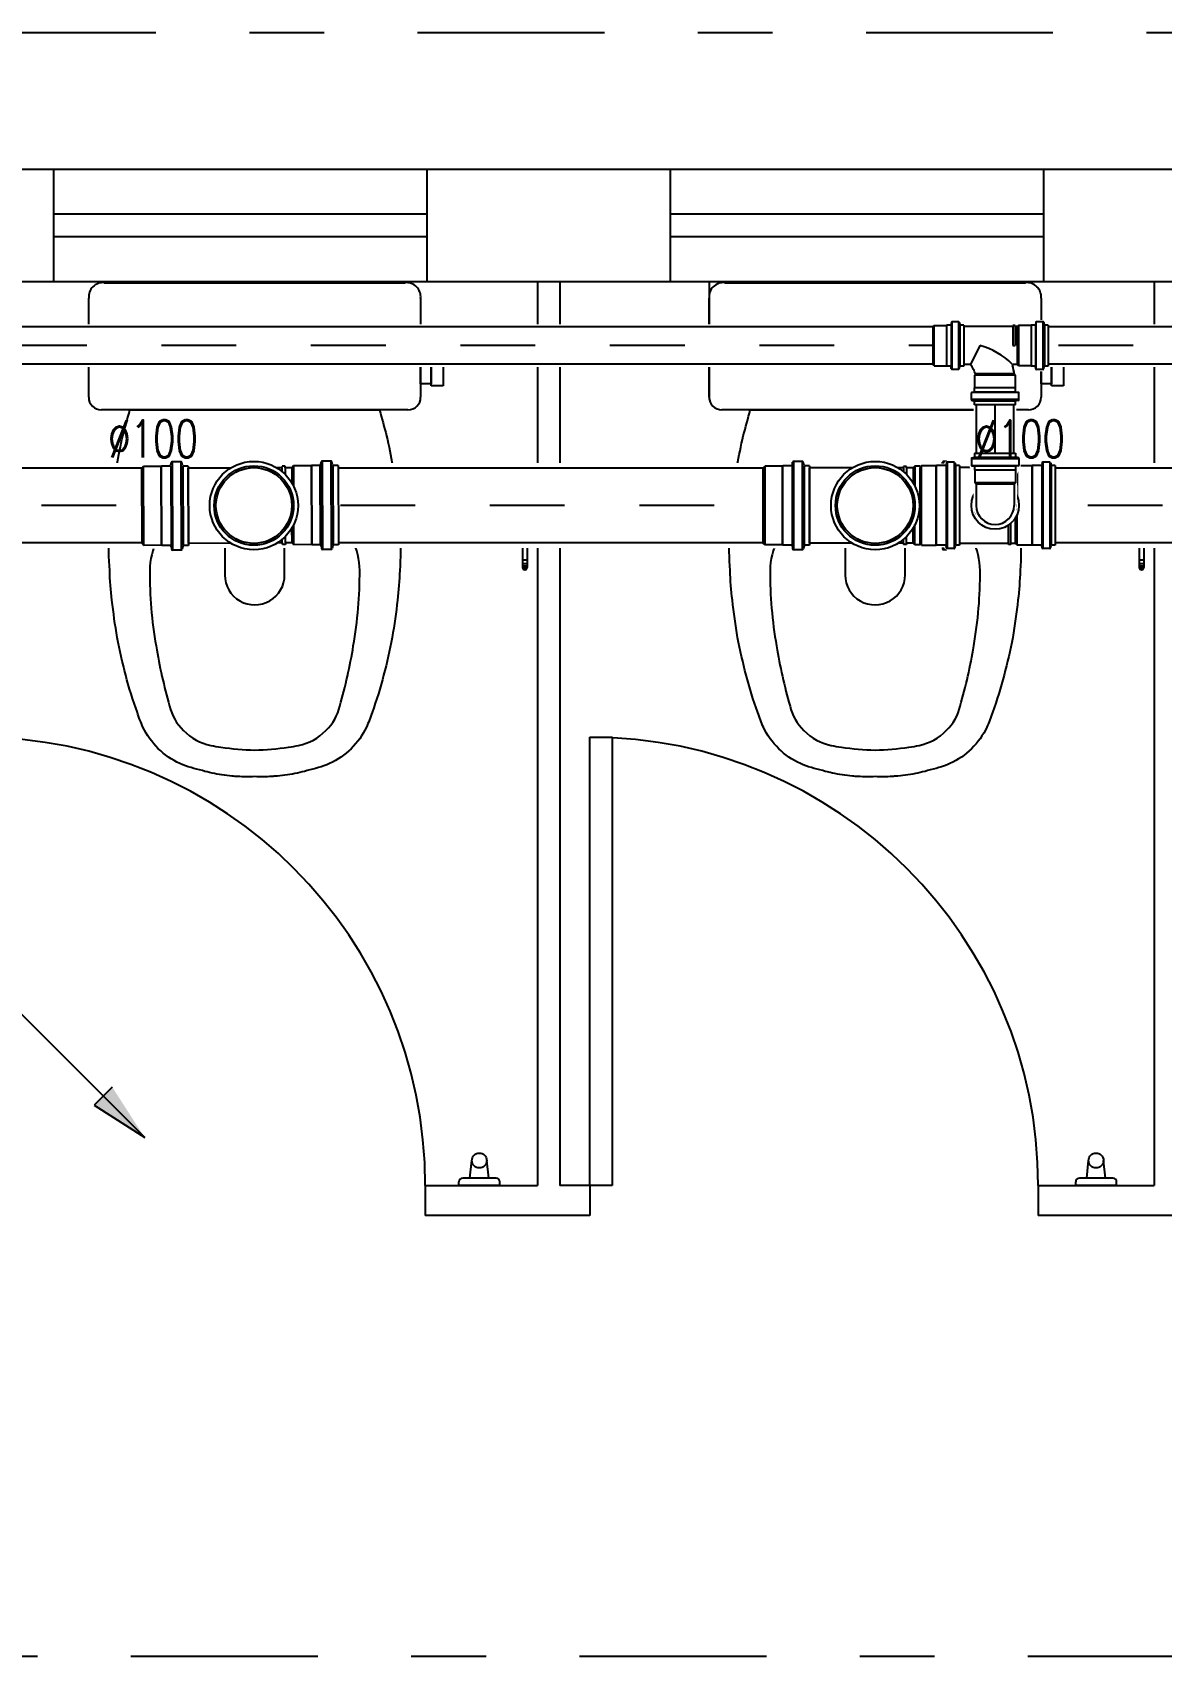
# Model space of a CAD drawing. Header units: inches. Extents: x 542787 to 543192, y 9574025 to 9574373.
# Drawn here: x 542829.076 to 542830.586, y 9574197.308 to 9574199.482 of the extents above; entities that cross this region are included whole.
import ezdxf
from ezdxf.enums import TextEntityAlignment as Align

# ---------------------------------------------------------------- set-up
doc = ezdxf.new("R2010")
doc.units = ezdxf.units.IN
doc.header["$MEASUREMENT"] = 0
for name, pattern in [('DASHDOT', [1, 0.5, -0.25, 0, -0.25]), ('DASHDOT2', [0.5, 0.25, -0.125, 0, -0.125]), ('HIDDEN2', [4.7625, 3.175, -1.5875])]:
    doc.linetypes.add(name, pattern=pattern)
for name, color, linetype in [('CERCADURA', 7, 'Continuous'), ('EIXO', 8, 'Continuous'), ('I-ARQ', 8, 'Continuous'), ('I-ESGOTO', 6, 'Continuous'), ('I-NORMO_INST', 4, 'Continuous')]:
    doc.layers.add(name, color=color, linetype=linetype)
doc.styles.add('125', font='ROMANS.SHX', dxfattribs={"width": 0.7, "height": 0.25})
doc.styles.add('25', font='ROMANS.SHX', dxfattribs={"width": 0.7, "height": 0.05})

# ---------------------------------------------------------------- blocks, each defined once
blk = doc.blocks.new('*U292')
at = {"color": 2}
blk.add_wipeout([(0, 0.0569), (4.7969, 0.0569), (4.7969, -0.0569), (0, -0.0569)], dxfattribs=at)
for p, q in [((0, 0.05), (4.7969, 0.05)), ((0, -0.05), (4.7969, -0.05))]:
    blk.add_line(p, q)
at = {"layer": 'EIXO', "linetype": 'DASHDOT', "ltscale": 0.01}
blk.add_line((0, 0), (4.7969, 0), dxfattribs=at)
blk = doc.blocks.new('*U165')
at = {"color": 2}
blk.add_wipeout([(0, 0.0285), (4.1149, 0.0285), (4.1149, -0.0285), (0, -0.0285)], dxfattribs=at)
for p, q in [((0, 0.025), (4.1149, 0.025)), ((0, -0.025), (4.1149, -0.025))]:
    blk.add_line(p, q)
at = {"layer": 'EIXO', "linetype": 'DASHDOT', "ltscale": 0.01}
blk.add_line((0, 0), (4.1149, 0), dxfattribs=at)
blk = doc.blocks.new('*U166')
at = {"color": 2}
blk.add_wipeout([(0.0285, 0), (0.0285, -0.0837), (-0.0285, -0.0837), (-0.0285, 0)], dxfattribs=at)
for p, q in [((-0.025, 0), (-0.025, -0.0837)), ((0.025, 0), (0.025, -0.0837))]:
    blk.add_line(p, q)
at = {"layer": 'EIXO', "linetype": 'DASHDOT', "ltscale": 0.01}
blk.add_line((0, 0), (0, -0.0837), dxfattribs=at)
blk = doc.blocks.new('A$C125A11A8')
for p, q in [((0, -0.0531), (0, 0.0531)), ((0, 0.0531), (0.0061, 0.0531)), ((0.0074, 0.0541), (0.0084, 0.0581)), ((0.0097, 0.0591), (0.0214, 0.0591)), ((0.0097, -0.0577), (0.0097, 0.0577)), ((0.0214, -0.0577), (0.0214, 0.0577)), ((0.023, 0.0543), (0.0227, 0.0578)), ((0.0244, 0.0531), (0.0357, 0.0531)), ((0.0244, -0.0531), (0.0244, 0.0531)), ((0.0357, -0.0531), (0.0357, 0.0531)), ((0.0357, 0.0531), (0.036, 0.0527)), ((0.036, 0.0527), (0.0597, 0.0527)), ((0.0597, 0.0527), (0.0597, 0.0255)), ((0.0597, 0.0527), (0.0621, 0.0503)), ((0.0621, 0.0503), (0.0709, 0.0503)), ((0.0709, 0.0503), (0.071, 0.0523)), ((0.0709, 0.0503), (0.0709, 0.0415)), ((0.071, 0.0523), (0.075, 0.0523)), ((0.0751, 0.0503), (0.075, 0.0523)), ((0.0751, 0.0503), (0.082, 0.0503)), ((0.0751, 0.0503), (0.0751, 0.0454)), ((0.1438, 0.0503), (0.2007, 0.0503)), ((0.2007, -0.0531), (0.2007, 0.0531)), ((0.2007, 0.0531), (0.2067, 0.0531)), ((0.208, 0.0541), (0.2091, 0.0581)), ((0.2104, 0.0591), (0.2221, 0.0591)), ((0.2104, -0.0577), (0.2104, 0.0577)), ((0.2221, -0.0577), (0.2221, 0.0577)), ((0.2237, 0.0543), (0.2234, 0.0578)), ((0.225, 0.0531), (0.2363, 0.0531)), ((0.2363, 0.0531), (0.2367, 0.0527)), ((0.2367, 0.0527), (0.2603, 0.0527)), ((0.2603, 0.0527), (0.2627, 0.0503)), ((0.2627, 0.0503), (0.2627, -0.0503)), ((0.0597, -0.0527), (0.0597, -0.0255)), ((0.0709, -0.0503), (0.0709, -0.0415)), ((0, -0.0531), (0.0061, -0.0531)), ((0.0074, -0.0541), (0.0084, -0.0581)), ((0.0097, -0.0591), (0.0214, -0.0591)), ((0.023, -0.0543), (0.0227, -0.0578)), ((0.0244, -0.0531), (0.0357, -0.0531)), ((0.0357, -0.0531), (0.036, -0.0527)), ((0.036, -0.0527), (0.0597, -0.0527)), ((0.0597, -0.0527), (0.0621, -0.0503)), ((0.0621, -0.0503), (0.0709, -0.0503)), ((0.0709, -0.0503), (0.071, -0.0523)), ((0.071, -0.0523), (0.075, -0.0523)), ((0.0751, -0.0503), (0.075, -0.0523)), ((0.0751, -0.0503), (0.0751, -0.0454)), ((0.0751, -0.0503), (0.082, -0.0503)), ((0.1438, -0.0503), (0.2007, -0.0503)), ((0.2007, -0.0531), (0.2067, -0.0531)), ((0.208, -0.0541), (0.2091, -0.0581)), ((0.2104, -0.0591), (0.2221, -0.0591)), ((0.2237, -0.0543), (0.2234, -0.0578)), ((0.225, -0.0531), (0.2363, -0.0531)), ((0.2363, -0.0531), (0.2367, -0.0527)), ((0.2367, -0.0527), (0.2603, -0.0527)), ((0.2603, -0.0527), (0.2627, -0.0503))]:
    blk.add_line(p, q)
at = {"color": 8}
for p, q in [((0.0071, -0.0531), (0.0071, 0.0531)), ((0.0231, -0.0531), (0.0231, 0.0531)), ((0.036, -0.0527), (0.036, 0.0527)), ((0.0621, 0.0503), (0.0621, 0.03)), ((0.2007, 0.0503), (0.2007, -0.0503)), ((0.2007, 0.0503), (0.2007, -0.0503)), ((0.2078, -0.0531), (0.2078, 0.0531)), ((0.2238, -0.0531), (0.2238, 0.0531)), ((0.2363, 0.0531), (0.2363, -0.0531)), ((0.2367, 0.0527), (0.2367, -0.0527)), ((0.2603, 0.0527), (0.2603, -0.0527)), ((0.0621, -0.0503), (0.0621, -0.03))]:
    blk.add_line(p, q, dxfattribs=at)
for radius in [0.0591, 0.0507]:
    blk.add_circle((0.1129, 0), radius)
blk.add_circle((0.1129, 0), 0.0531, dxfattribs=at)
for centre, start, end in [((0.0061, 0.0544), 270, 345), ((0.0097, 0.0577), 90, 165), ((0.0214, 0.0577), 5, 90), ((0.0244, 0.0544), 185, 270), ((0.2067, 0.0544), 270, 345), ((0.2104, 0.0577), 90, 165), ((0.2221, 0.0577), 5, 90), ((0.225, 0.0544), 185, 270), ((0.0061, -0.0544), 15, 90), ((0.0097, -0.0577), 195, 270), ((0.0214, -0.0577), 270, 355), ((0.0244, -0.0544), 90, 175), ((0.2067, -0.0544), 15, 90), ((0.2104, -0.0577), 195, 270), ((0.2221, -0.0577), 270, 355), ((0.225, -0.0544), 90, 175)]:
    blk.add_arc(centre, 0.00133, start, end)
blk = doc.blocks.new('te100100')
at = {"color": 2}
blk.add_wipeout([(0.1503, -0.0577), (0.1267, -0.0577), (0.1263, -0.058), (0.116, -0.058), (0.1159, -0.0588), (0.1103, -0.064), (0.0986, -0.064), (0.0931, -0.0598), (0.0926, -0.058), (0.0845, -0.058), (0.0845, -0.0553), (0.0333, -0.0553), (0.0015, -0.0653), (-0.0327, -0.0553), (-0.0329, -0.0573), (-0.0447, -0.0573), (-0.0449, -0.0553), (-0.0479, -0.0553), (-0.0503, -0.0577), (-0.074, -0.0577), (-0.0743, -0.058), (-0.0847, -0.058), (-0.0848, -0.0588), (-0.0904, -0.064), (-0.1021, -0.064), (-0.1075, -0.0598), (-0.108, -0.058), (-0.1118, -0.058), (-0.1118, 0.0568), (-0.108, 0.0568), (-0.1075, 0.0586), (-0.1021, 0.0628), (-0.0904, 0.0628), (-0.0848, 0.0576), (-0.0847, 0.0568), (-0.0743, 0.0568), (-0.074, 0.0565), (-0.0503, 0.0565), (-0.0479, 0.0541), (-0.0449, 0.0541), (-0.0447, 0.0561), (-0.0329, 0.0561), (-0.0327, 0.0541), (0.0001, 0.0633), (0.0333, 0.0541), (0.0845, 0.0541), (0.0845, 0.0568), (0.0926, 0.0568), (0.0931, 0.0586), (0.0986, 0.0628), (0.1103, 0.0628), (0.1159, 0.0576), (0.116, 0.0568), (0.1263, 0.0568), (0.1267, 0.0565), (0.1503, 0.0565), (0.1509, 0.0515), (0.1509, -0.0527)], dxfattribs=at)
blk.add_blockref('A$C125A11A8', (-0.1118, -0.0006), dxfattribs=at)
blk = doc.blocks.new('*U236')
at = {"color": 2}
blk.add_wipeout([(0.1505, -0.057), (0.1269, -0.0571), (0.1266, -0.0575), (0.1162, -0.0575), (0.1162, -0.0583), (0.1105, -0.0635), (0.0989, -0.0636), (0.0934, -0.0594), (0.0929, -0.0576), (0.0848, -0.0576), (0.0848, -0.0549), (0.0335, -0.0551), (0.0018, -0.0653), (-0.0324, -0.0554), (-0.0326, -0.0574), (-0.0445, -0.0575), (-0.0447, -0.0555), (-0.0477, -0.0555), (-0.0501, -0.0579), (-0.0737, -0.058), (-0.0741, -0.0584), (-0.0844, -0.0584), (-0.0845, -0.0592), (-0.0901, -0.0644), (-0.1018, -0.0645), (-0.1073, -0.0603), (-0.1078, -0.0585), (-0.1115, -0.0585), (-0.1121, 0.0563), (-0.1083, 0.0563), (-0.1078, 0.0581), (-0.1024, 0.0623), (-0.0907, 0.0624), (-0.085, 0.0572), (-0.0849, 0.0564), (-0.0746, 0.0564), (-0.0743, 0.0561), (-0.0506, 0.0562), (-0.0482, 0.0538), (-0.0452, 0.0538), (-0.045, 0.0559), (-0.0331, 0.0559), (-0.0329, 0.0539), (-0.0002, 0.0633), (0.033, 0.0542), (0.0843, 0.0544), (0.0843, 0.0572), (0.0924, 0.0572), (0.0928, 0.059), (0.0983, 0.0632), (0.11, 0.0633), (0.1156, 0.0581), (0.1157, 0.0573), (0.1261, 0.0574), (0.1264, 0.057), (0.15, 0.0571), (0.1506, 0.0522), (0.1511, -0.0521)], dxfattribs=at)
at = {"color": 2, "rotation": 0.2591085782658906}
blk.add_blockref('A$C125A11A8', (-0.1118, -0.0011), dxfattribs=at)
blk = doc.blocks.new('A$C01993D97')
for p, q in [((0, -0.0533), (0, 0.0532)), ((0, 0.0532), (0.0044, 0.0532)), ((0.0062, 0.0569), (0.0054, 0.054)), ((0.0072, 0.0576), (0.0166, 0.0576)), ((0.0072, -0.0567), (0.0072, 0.0566)), ((0.0166, -0.0567), (0.0166, 0.0566)), ((0.0176, 0.0567), (0.0178, 0.0542)), ((0.0188, 0.0532), (0.0309, 0.0532)), ((0.0309, -0.0533), (0.0309, 0.0532)), ((0.0309, 0.0532), (0.0312, 0.053)), ((0.0312, 0.053), (0.0509, 0.053)), ((0.0509, 0.053), (0.0509, 0.0119)), ((0.0509, 0.053), (0.0531, 0.0508)), ((0.0531, 0.0508), (0.0593, 0.0508)), ((0.0593, 0.0508), (0.0594, 0.0523)), ((0.0594, 0.0523), (0.0594, 0.0239)), ((0.0594, 0.0523), (0.0624, 0.0523)), ((0.0624, 0.0523), (0.0624, 0.0262)), ((0.0625, 0.0508), (0.0624, 0.0523)), ((0.0625, 0.0508), (0.128, 0.0508)), ((0.128, -0.0533), (0.128, 0.0532)), ((0.128, 0.0532), (0.1324, 0.0532)), ((0.1342, 0.0569), (0.1334, 0.054)), ((0.1352, 0.0576), (0.1446, 0.0576)), ((0.1352, -0.0567), (0.1352, 0.0566)), ((0.1446, -0.0567), (0.1446, 0.0566)), ((0.1456, 0.0567), (0.1458, 0.0542)), ((0.1468, 0.0532), (0.1589, 0.0532)), ((0.1589, 0.0532), (0.1592, 0.053)), ((0.1789, 0.053), (0.1592, 0.053)), ((0.1789, 0.053), (0.1811, 0.0508)), ((0.1811, -0.0508), (0.1811, 0.0508)), ((0.0509, -0.053), (0.0509, -0.0119)), ((0.0594, -0.0523), (0.0594, -0.0239)), ((0.0624, -0.0523), (0.0624, -0.0262)), ((0, -0.0533), (0.0044, -0.0533)), ((0.0062, -0.0569), (0.0054, -0.054)), ((0.0072, -0.0577), (0.0166, -0.0577)), ((0.0176, -0.0567), (0.0178, -0.0542)), ((0.0188, -0.0533), (0.0309, -0.0533)), ((0.0309, -0.0533), (0.0312, -0.053)), ((0.0312, -0.053), (0.0509, -0.053)), ((0.0509, -0.053), (0.0531, -0.0508)), ((0.0531, -0.0508), (0.0593, -0.0508)), ((0.0593, -0.0508), (0.0594, -0.0523)), ((0.0594, -0.0523), (0.0624, -0.0523)), ((0.0625, -0.0508), (0.0624, -0.0523)), ((0.0625, -0.0508), (0.128, -0.0508)), ((0.128, -0.0533), (0.1324, -0.0533)), ((0.1342, -0.0569), (0.1334, -0.054)), ((0.1352, -0.0577), (0.1446, -0.0577)), ((0.1456, -0.0567), (0.1458, -0.0542)), ((0.1468, -0.0533), (0.1589, -0.0533)), ((0.1589, -0.0533), (0.1592, -0.053)), ((0.1592, -0.053), (0.1789, -0.053)), ((0.1789, -0.053), (0.1811, -0.0508))]:
    blk.add_line(p, q)
at = {"color": 8}
for p, q in [((0.0052, -0.0533), (0.0052, 0.0532)), ((0.0179, -0.0533), (0.0179, 0.0532)), ((0.0312, -0.053), (0.0312, 0.053)), ((0.0531, 0.0508), (0.0531, 0.0163)), ((0.0593, 0.0508), (0.0593, 0.0238)), ((0.0625, 0.0508), (0.0625, 0.0263)), ((0.128, -0.0508), (0.128, 0.0508)), ((0.128, -0.0508), (0.128, 0.0508)), ((0.1332, -0.0533), (0.1332, 0.0532)), ((0.1459, -0.0533), (0.1459, 0.0532)), ((0.1589, 0.0532), (0.1589, -0.0533)), ((0.1592, 0.053), (0.1592, -0.053)), ((0.1789, 0.053), (0.1789, -0.053)), ((0.0531, -0.0508), (0.0531, -0.0163)), ((0.0593, -0.0508), (0.0593, -0.0238)), ((0.0625, -0.0508), (0.0625, -0.0263))]:
    blk.add_line(p, q, dxfattribs=at)
for radius in [0.0318, 0.0256]:
    blk.add_circle((0.0804, 0), radius)
blk.add_circle((0.0804, 0), 0.0273, dxfattribs=at)
for centre, start, end in [((0.0044, 0.0542), 270, 345), ((0.0072, 0.0566), 90, 165), ((0.0166, 0.0566), 5, 90), ((0.0188, 0.0542), 185, 270), ((0.1324, 0.0542), 270, 345), ((0.1352, 0.0566), 90, 165), ((0.1446, 0.0566), 5, 90), ((0.1468, 0.0542), 185, 270), ((0.0044, -0.0543), 15, 90), ((0.0072, -0.0567), 195, 270), ((0.0166, -0.0567), 270, 355), ((0.0188, -0.0543), 90, 175), ((0.1324, -0.0543), 15, 90), ((0.1352, -0.0567), 195, 270), ((0.1446, -0.0567), 270, 355), ((0.1468, -0.0543), 90, 175)]:
    blk.add_arc(centre, 0.001, start, end)
blk = doc.blocks.new('te10050')
at = {"color": 2}
blk.add_wipeout([(0.1019, -0.0526), (0.1008, -0.0564), (0.0811, -0.0564), (0.0808, -0.0567), (0.0692, -0.0567), (0.0691, -0.0577), (0.0654, -0.0611), (0.0559, -0.0611), (0.0523, -0.0583), (0.0519, -0.0567), (0.0461, -0.0567), (0.0461, -0.0542), (-0.0142, -0.0542), (-0.0143, -0.0557), (-0.0223, -0.0557), (-0.0224, -0.0542), (-0.025, -0.0542), (-0.0272, -0.0564), (-0.0469, -0.0564), (-0.0472, -0.0567), (-0.0588, -0.0567), (-0.0589, -0.0577), (-0.0626, -0.0611), (-0.0721, -0.0611), (-0.0757, -0.0583), (-0.0761, -0.0567), (-0.0792, -0.0567), (-0.0792, 0.0553), (-0.0761, 0.0553), (-0.0757, 0.0569), (-0.0721, 0.0597), (-0.0626, 0.0597), (-0.0589, 0.0563), (-0.0588, 0.0553), (-0.0453, 0.0553), (-0.0453, 0.0551), (-0.0272, 0.0551), (-0.025, 0.0529), (-0.0224, 0.0529), (-0.0223, 0.0544), (-0.0143, 0.0544), (-0.0142, 0.0529), (0.0461, 0.0529), (0.0461, 0.0553), (0.0519, 0.0553), (0.0523, 0.0569), (0.0559, 0.0597), (0.0654, 0.0597), (0.0691, 0.0563), (0.0692, 0.0553), (0.0827, 0.0553), (0.0827, 0.055), (0.1008, 0.055), (0.1019, 0.0513)], dxfattribs=at)
blk.add_blockref('A$C01993D97', (-0.0792, -0.0007), dxfattribs=at)
blk = doc.blocks.new('*U205')
at = {"color": 1, "style": '25'}
for tag, flags, p in [('MARCA', 1, (0, -0.1877)), ('QUANT.', 3, (0, -0.2718))]:
    blk.add_attdef(tag, text='', height=0.05, dxfattribs=dict(at, flags=flags)).set_placement(p, align=Align.CENTER)
at = {"color": 2}
blk.add_wipeout([(0.0287, -0.0245), (0.0294, -0.0413), (0.034, -0.0514), (0.034, -0.0656), (0.0294, -0.0656), (0.0294, -0.07), (0, -0.07), (-0.0294, -0.07), (-0.0294, -0.0661), (-0.034, -0.0661), (-0.034, -0.0519), (-0.0292, -0.0417), (-0.0297, -0.0182), (-0.0292, -0.0088), (-0.0277, 0.01), (-0.0239, 0.0196), (-0.0192, 0.0234), (-0.0124, 0.0273), (-0.006, 0.0297), (0.0054, 0.0291), (0.0148, 0.0264), (0.0211, 0.0214), (0.0258, 0.0129), (0.0287, 0.0036), (0.0287, -0.0055)], dxfattribs=at)
for p, q in [((0.0254, -0.0285), (0.0254, 0)), ((-0.0254, -0.0285), (-0.0254, 0)), ((-0.0272, -0.0303), (-0.0254, -0.0285)), ((-0.0272, -0.0471), (-0.0272, -0.0303)), ((-0.0272, -0.0303), (0.0272, -0.0303)), ((0.0272, -0.0303), (0.0254, -0.0285)), ((0.0272, -0.0471), (0.0272, -0.0303)), ((-0.0318, -0.0629), (-0.0318, -0.0542)), ((-0.0311, -0.0639), (-0.0281, -0.0647)), ((-0.0309, -0.0532), (-0.0283, -0.0529)), ((0.0308, -0.0534), (-0.0308, -0.0534)), ((0.0308, -0.0629), (-0.0308, -0.0629)), ((-0.0274, -0.0473), (-0.0272, -0.0471)), ((-0.0274, -0.0519), (-0.0274, -0.0473)), ((-0.0272, -0.0471), (0.0272, -0.0471)), ((0.0274, -0.0473), (0.0272, -0.0471)), ((0.0274, -0.0519), (0.0274, -0.0473)), ((0.0311, -0.0639), (0.0281, -0.0647)), ((0.0309, -0.0532), (0.0283, -0.0529)), ((0.0318, -0.0629), (0.0318, -0.0542)), ((-0.0274, -0.07), (-0.0274, -0.0656)), ((0.0274, -0.07), (-0.0274, -0.07)), ((0.0274, -0.07), (0.0274, -0.0656))]:
    blk.add_line(p, q)
at = {"color": 8}
for p, q in [((-0.0254, -0.0285), (0.0254, -0.0285)), ((-0.0274, -0.0473), (0.0274, -0.0473)), ((0.0274, -0.0529), (-0.0274, -0.0529)), ((0.0274, -0.0649), (-0.0274, -0.0649))]:
    blk.add_line(p, q, dxfattribs=at)
for centre, radius, start, end in [((0, 0), 0.0254, 0, 180), ((-0.0308, -0.0542), 0.001, 95, 180), ((-0.0308, -0.0629), 0.001, 180, 255), ((-0.0283, -0.0519), 0.001, 275, 0), ((-0.0283, -0.0656), 0.001, 0, 75), ((0.0283, -0.0519), 0.001, 180, 265), ((0.0283, -0.0656), 0.001, 105, 180), ((0.0308, -0.0542), 0.001, 0, 85), ((0.0308, -0.0629), 0.001, 285, 0)]:
    blk.add_arc(centre, radius, start, end)
at = {"color": 1, "style": '25', "flags": 1}
blk.add_attdef('DESCRICAO', text='', height=0.05, dxfattribs=at).set_placement((0, -0.1085), align=Align.CENTER)
blk = doc.blocks.new('*U313')
for p, q in [((0, 0.059953), (0, 0.035208)), ((0.000682, 0.056817), (0, 0.059953)), ((-0.000682, 0.056817), (0.000682, 0.056817)), ((0, 0.024745), (0, 0))]:
    blk.add_line(p, q)
at = {"color": 8}
blk.add_circle((0, 0.029977), 0.005231, dxfattribs=at)
for centre, radius in [((0, 0.029977), 0.004878), ((0, 0), 0.000311)]:
    blk.add_circle(centre, radius)
blk.add_solid([(-0.000682, 0.056817), (0.000682, 0.056817), (0, 0.059953)])
blk = doc.blocks.new('A$C17546350')
for p, q in [((0.0393, 0.0723), (0.0393, 0.0636)), ((0.04, 0.0733), (0.043, 0.0741)), ((0.0403, 0.0723), (0.1019, 0.0723)), ((0.0438, 0.0794), (0.0985, 0.0794)), ((0.0438, 0.0794), (0.0438, 0.075)), ((0.0985, 0.0794), (0.0985, 0.075)), ((0.1022, 0.0733), (0.0992, 0.0741)), ((0.1029, 0.0723), (0.1029, 0.0636)), ((0.0402, 0.0626), (0.0428, 0.0623)), ((0.0403, 0.0628), (0.1019, 0.0628)), ((0.0438, 0.0613), (0.0438, 0.0567)), ((0.0438, 0.0567), (0.0985, 0.0567)), ((0.0438, 0.0567), (0.044, 0.0565)), ((0.044, 0.0565), (0.044, 0.0397)), ((0.0985, 0.0567), (0.0983, 0.0565)), ((0.0983, 0.0565), (0.0983, 0.0397)), ((0.0985, 0.0613), (0.0985, 0.0567)), ((0.102, 0.0626), (0.0994, 0.0623)), ((0, 0.0273), (0.0044, 0.0273)), ((0, -0.0274), (0, 0.0273)), ((0.0061, 0.0311), (0.0053, 0.0281)), ((0.0071, 0.0318), (0.0158, 0.0318)), ((0.0071, -0.0308), (0.0071, 0.0308)), ((0.0166, -0.0308), (0.0166, 0.0308)), ((0.0168, 0.0309), (0.0171, 0.0283)), ((0.0181, 0.0273), (0.0227, 0.0273)), ((0.0227, 0.0273), (0.0229, 0.0272)), ((0.0227, -0.0274), (0.0227, 0.0273)), ((0.0229, 0.0272), (0.0397, 0.0272)), ((0.0397, 0.0272), (0.0415, 0.0253)), ((0.0397, -0.0271), (0.0397, 0.0272)), ((0.0415, 0.0253), (0.047, 0.0253)), ((0.044, 0.0397), (0.0983, 0.0397)), ((0.044, 0.0397), (0.0453, 0.0383)), ((0.0917, 0), (0.1038, 0.0253)), ((0.0983, 0.0397), (0.0973, 0.0387)), ((0.1038, 0.0253), (0.113, 0.0253)), ((0.113, -0.0274), (0.113, 0.0273)), ((0.113, 0.0273), (0.1174, 0.0273)), ((0.1191, 0.0311), (0.1183, 0.0281)), ((0.1201, 0.0318), (0.1288, 0.0318)), ((0.1201, -0.0308), (0.1201, 0.0308)), ((0.1288, -0.0308), (0.1288, 0.0308)), ((0.1298, 0.0309), (0.1301, 0.0283)), ((0.1311, 0.0273), (0.1357, 0.0273)), ((0.1357, 0.0273), (0.136, 0.0271)), ((0.1527, 0.0271), (0.136, 0.0271)), ((0.1527, 0.0271), (0.1545, 0.0253)), ((0.1545, -0.0254), (0.1545, 0.0253)), ((0.0443, -0.0268), (0.0443, 0)), ((0.0472, 0), (0.0443, 0)), ((0.0472, -0.0268), (0.0472, 0)), ((0, -0.0274), (0.0044, -0.0274)), ((0.0061, -0.0311), (0.0053, -0.0281)), ((0.0071, -0.0318), (0.0158, -0.0318)), ((0.0168, -0.0309), (0.0171, -0.0283)), ((0.0181, -0.0274), (0.0227, -0.0274)), ((0.0227, -0.0274), (0.0229, -0.0271)), ((0.0229, -0.0271), (0.0397, -0.0271)), ((0.0397, -0.0271), (0.0415, -0.0254)), ((0.0415, -0.0254), (0.0441, -0.0254)), ((0.0441, -0.0254), (0.0443, -0.0268)), ((0.0443, -0.0268), (0.0472, -0.0268)), ((0.0473, -0.0254), (0.0472, -0.0268)), ((0.0473, -0.0254), (0.113, -0.0254)), ((0.113, -0.0274), (0.1174, -0.0274)), ((0.1191, -0.0311), (0.1183, -0.0281)), ((0.1201, -0.0318), (0.1288, -0.0318)), ((0.1298, -0.0309), (0.1301, -0.0283)), ((0.1311, -0.0274), (0.1357, -0.0274)), ((0.1357, -0.0274), (0.136, -0.0271)), ((0.1527, -0.0271), (0.136, -0.0271)), ((0.1527, -0.0271), (0.1545, -0.0254))]:
    blk.add_line(p, q)
at = {"color": 8}
for p, q in [((0.0438, 0.0743), (0.0985, 0.0743)), ((0.0438, 0.0623), (0.0985, 0.0623)), ((0.044, 0.0565), (0.0983, 0.0565)), ((0.0051, -0.0274), (0.0051, 0.0273)), ((0.0171, -0.0274), (0.0171, 0.0273)), ((0.0229, -0.0271), (0.0229, 0.0272)), ((0.0415, -0.0254), (0.0415, 0.0253)), ((0.0458, 0.0379), (0.0976, 0.0379)), ((0.113, -0.0254), (0.113, 0.0253)), ((0.1181, -0.0274), (0.1181, 0.0273)), ((0.1301, -0.0274), (0.1301, 0.0273)), ((0.1357, 0.0273), (0.1357, -0.0274)), ((0.136, -0.0271), (0.136, 0.0271)), ((0.1527, 0.0271), (0.1527, -0.0271)), ((0.0441, -0.0254), (0.0441, 0)), ((0.0441, 0), (0.0443, 0)), ((0.0472, 0), (0.0473, 0)), ((0.0473, -0.0254), (0.0473, 0))]:
    blk.add_line(p, q, dxfattribs=at)
for centre, radius, start, end in [((0.0403, 0.0723), 0.001, 105, 180), ((0.0428, 0.075), 0.001, 285, 0), ((0.0995, 0.075), 0.001, 180, 255), ((0.1019, 0.0723), 0.001, 0, 75), ((0.0403, 0.0636), 0.001, 180, 265), ((0.0428, 0.0613), 0.001, 0, 85), ((0.0995, 0.0613), 0.001, 95, 180), ((0.1019, 0.0636), 0.001, 275, 0), ((0.0044, 0.0283), 0.001, 270, 345), ((0.0071, 0.0308), 0.001, 90, 165), ((0.0158, 0.0308), 0.001, 5, 90), ((0.0181, 0.0283), 0.001, 185, 270), ((0.152, 0.057), 0.1084, 189.9198, 196.2777), ((0.047, 0.0264), 0.001, 270, 16.2777), ((0.114, 0.0888), 0.0916, 224.1792, 255.8838), ((0.152, 0.057), 0.0577, 198.4794, 213.2986), ((0.1174, 0.0283), 0.001, 270, 345), ((0.1201, 0.0308), 0.001, 90, 165), ((0.1288, 0.0308), 0.001, 5, 90), ((0.1311, 0.0283), 0.001, 185, 270), ((0.0044, -0.0284), 0.001, 15, 90), ((0.0071, -0.0308), 0.001, 195, 270), ((0.0158, -0.0308), 0.001, 270, 355), ((0.0181, -0.0284), 0.001, 90, 175), ((0.1174, -0.0284), 0.001, 15, 90), ((0.1201, -0.0308), 0.001, 195, 270), ((0.1288, -0.0308), 0.001, 270, 355), ((0.1311, -0.0284), 0.001, 90, 175)]:
    blk.add_arc(centre, radius, start, end)
blk = doc.blocks.new('*U138')
at = {"color": 2}
blk.add_wipeout([(0.0298, -0.0827), (0.0265, -0.0834), (-0.0264, -0.0834), (-0.0297, -0.0827), (-0.0297, -0.066), (-0.03, -0.0657), (-0.03, -0.0615), (-0.0311, -0.0614), (-0.0344, -0.0577), (-0.0344, -0.049), (-0.0317, -0.0454), (-0.03, -0.045), (-0.03, -0.0392), (-0.028, -0.0392), (-0.028, 0.0213), (-0.0295, 0.0215), (-0.0295, 0.0293), (-0.0289, 0.0293), (-0.0298, 0.0303), (-0.0298, 0.0471), (-0.03, 0.0473), (-0.03, 0.0515), (-0.0311, 0.0516), (-0.0344, 0.0553), (-0.0344, 0.064), (-0.0317, 0.0676), (-0.03, 0.068), (-0.03, 0.0711), (0.03, 0.0711), (0.03, 0.068), (0.0318, 0.0676), (0.0345, 0.064), (0.0345, 0.0553), (0.0311, 0.0516), (0.03, 0.0515), (0.03, 0.0455), (0.0298, 0.0455), (0.0298, 0.0303), (0.028, 0.0285), (0.028, 0.0263), (0.0371, 0.0283), (0.0386, 0.0298), (0.0554, 0.0298), (0.0556, 0.03), (0.0598, 0.03), (0.0599, 0.0311), (0.0636, 0.0345), (0.0723, 0.0345), (0.0759, 0.0318), (0.0763, 0.03), (0.0794, 0.03), (0.0794, -0.03), (0.0763, -0.03), (0.0759, -0.0317), (0.0723, -0.0344), (0.0636, -0.0344), (0.0599, -0.0311), (0.0598, -0.03), (0.0538, -0.03), (0.0538, -0.0298), (0.0386, -0.0298), (0.038, -0.0293), (0.028, -0.0342), (0.028, -0.0392), (0.03, -0.0392), (0.03, -0.045), (0.0318, -0.0454), (0.0345, -0.049), (0.0345, -0.0577), (0.0311, -0.0614), (0.03, -0.0615), (0.03, -0.0657), (0.0298, -0.066)], dxfattribs=at)
at = {"color": 2, "rotation": 270}
blk.add_blockref('A$C17546350', (0, 0.0711), dxfattribs=at)

msp = doc.modelspace()

# ---------------------------------------------------------------- linework, layer by layer
at = {"layer": 'I-ARQ'}
for p, q in [((542828.1815, 9574199.2986), (542834.1265, 9574199.2986)), ((542828.1815, 9574199.2986), (542834.1265, 9574199.2986)), ((542828.1815, 9574199.1486), (542833.0815, 9574199.1486)), ((542828.1815, 9574199.1486), (542833.0815, 9574199.1486)), ((542829.1721, 9574199.1468), (542829.5745, 9574199.1468)), ((542829.7515, 9574199.1486), (542829.7515, 9574197.9386)), ((542829.7815, 9574199.1486), (542829.7815, 9574197.9386)), ((542829.9815, 9574198.9907), (542829.9815, 9574199.1486)), ((542830.0021, 9574199.1468), (542830.4045, 9574199.1468)), ((542830.5765, 9574199.1486), (542830.5765, 9574197.9386)), ((542829.1513, 9574198.9935), (542829.1513, 9574199.126)), ((542829.5953, 9574199.126), (542829.5953, 9574198.9935)), ((542829.9813, 9574198.9935), (542829.9813, 9574199.126)), ((542830.4253, 9574199.126), (542830.4253, 9574198.9935)), ((542829.5783, 9574198.9768), (542829.1683, 9574198.9768)), ((542830.4083, 9574198.9768), (542829.9983, 9574198.9768)), ((542829.7317, 9574198.8864), (542829.7317, 9574198.8602)), ((542829.7377, 9574198.8825), (542829.7317, 9574198.8825)), ((542829.7377, 9574198.8804), (542829.7317, 9574198.8804)), ((542829.7377, 9574198.8764), (542829.7317, 9574198.8764)), ((542829.7377, 9574198.8864), (542829.7377, 9574198.8602)), ((542830.5567, 9574198.8864), (542830.5567, 9574198.8602)), ((542830.5627, 9574198.8825), (542830.5567, 9574198.8825)), ((542830.5627, 9574198.8804), (542830.5567, 9574198.8804)), ((542830.5627, 9574198.8764), (542830.5567, 9574198.8764)), ((542830.5627, 9574198.8864), (542830.5627, 9574198.8602)), ((542829.7165, 9574198.8357), (542829.7165, 9574198.8616)), ((542829.72, 9574198.8357), (542829.72, 9574198.8616)), ((542829.72, 9574198.8602), (542829.7494, 9574198.8602)), ((542829.7494, 9574198.8337), (542829.7494, 9574198.8636)), ((542830.5415, 9574198.8357), (542830.5415, 9574198.8616)), ((542830.545, 9574198.8357), (542830.545, 9574198.8616)), ((542830.545, 9574198.8602), (542830.5744, 9574198.8602)), ((542830.5744, 9574198.8337), (542830.5744, 9574198.8636)), ((542829.72, 9574198.8371), (542829.7494, 9574198.8371)), ((542829.7317, 9574198.8371), (542829.7317, 9574198.7656)), ((542829.7377, 9574198.8371), (542829.7377, 9574198.7656)), ((542830.545, 9574198.8371), (542830.5744, 9574198.8371)), ((542830.5567, 9574198.8371), (542830.5567, 9574198.7656)), ((542830.5627, 9574198.8371), (542830.5627, 9574198.7656)), ((542829.7377, 9574198.7756), (542829.7317, 9574198.7756)), ((542829.7377, 9574198.7706), (542829.7317, 9574198.7706)), ((542829.7377, 9574198.7673), (542829.7317, 9574198.7673)), ((542830.5627, 9574198.7756), (542830.5567, 9574198.7756)), ((542830.5627, 9574198.7706), (542830.5567, 9574198.7706)), ((542830.5627, 9574198.7673), (542830.5567, 9574198.7673)), ((542829.7376, 9574198.7648), (542829.7318, 9574198.7648)), ((542830.5626, 9574198.7648), (542830.5568, 9574198.7648)), ((542829.8215, 9574197.9386), (542829.8215, 9574198.5386)), ((542829.8215, 9574198.5386), (542829.8515, 9574198.5386)), ((542829.8515, 9574198.5386), (542829.8515, 9574197.9386)), ((542829.6613, 9574197.9486), (542829.6638, 9574197.9721)), ((542829.6863, 9574197.9486), (542829.6838, 9574197.9721)), ((542830.4863, 9574197.9486), (542830.4888, 9574197.9721)), ((542830.5113, 9574197.9486), (542830.5088, 9574197.9721)), ((542829.6466, 9574197.9386), (542829.6466, 9574197.9436)), ((542829.6964, 9574197.9486), (542829.6516, 9574197.9486)), ((542829.7014, 9574197.9386), (542829.7014, 9574197.9436)), ((542830.4716, 9574197.9386), (542830.4716, 9574197.9436)), ((542830.5214, 9574197.9486), (542830.4766, 9574197.9486)), ((542830.5264, 9574197.9386), (542830.5264, 9574197.9436)), ((542829.6015, 9574197.9386), (542829.7515, 9574197.9386)), ((542829.6015, 9574197.9386), (542829.6015, 9574197.8986)), ((542829.7014, 9574197.9386), (542829.6466, 9574197.9386)), ((542829.8215, 9574197.9386), (542829.7815, 9574197.9386)), ((542829.8215, 9574197.9386), (542829.8215, 9574197.8986)), ((542829.8515, 9574197.9386), (542829.8215, 9574197.9386)), ((542830.4215, 9574197.9386), (542830.5765, 9574197.9386)), ((542830.4215, 9574197.9386), (542830.4215, 9574197.8986)), ((542830.5264, 9574197.9386), (542830.4716, 9574197.9386)), ((542829.8215, 9574197.8986), (542829.6015, 9574197.8986)), ((542830.5815, 9574197.8986), (542830.4215, 9574197.8986)), ((542830.6465, 9574197.8986), (542830.4265, 9574197.8986))]:
    msp.add_line(p, q, dxfattribs=at)
at = {"layer": 'I-ARQ', "linetype": 'HIDDEN2'}
for p, q in [((542829.104, 9574199.2986), (542829.104, 9574199.1486)), ((542829.104, 9574199.2986), (542829.104, 9574199.1486)), ((542829.604, 9574199.1486), (542829.604, 9574199.2986)), ((542829.604, 9574199.1486), (542829.604, 9574199.2986)), ((542829.929, 9574199.2986), (542829.929, 9574199.1486)), ((542829.929, 9574199.2986), (542829.929, 9574199.1486)), ((542830.429, 9574199.1486), (542830.429, 9574199.2986)), ((542830.429, 9574199.1486), (542830.429, 9574199.2986)), ((542829.604, 9574199.2386), (542829.104, 9574199.2386)), ((542829.604, 9574199.2386), (542829.104, 9574199.2386)), ((542830.429, 9574199.2386), (542829.929, 9574199.2386)), ((542830.429, 9574199.2386), (542829.929, 9574199.2386)), ((542829.104, 9574199.2086), (542829.604, 9574199.2086)), ((542829.104, 9574199.2086), (542829.604, 9574199.2086)), ((542829.929, 9574199.2086), (542830.429, 9574199.2086)), ((542829.929, 9574199.2086), (542830.429, 9574199.2086))]:
    msp.add_line(p, q, dxfattribs=at)
at = {"layer": 'I-ARQ', "linetype": 'ByBlock'}
for p, q in [((542829.6253, 9574199.0448), (542829.6093, 9574199.0448)), ((542829.6093, 9574199.0088), (542829.6093, 9574199.0448)), ((542829.6253, 9574199.0448), (542829.6253, 9574199.0088)), ((542830.4553, 9574199.0448), (542830.4393, 9574199.0448)), ((542830.4393, 9574199.0088), (542830.4393, 9574199.0448)), ((542830.4553, 9574199.0448), (542830.4553, 9574199.0088)), ((542829.6253, 9574199.0088), (542829.6093, 9574199.0088)), ((542830.4553, 9574199.0088), (542830.4393, 9574199.0088))]:
    msp.add_line(p, q, dxfattribs=at)
for points in [[(542829.1513, 9574199.0708), (542829.1513, 9574199.0528), (542829.1484, 9574199.0528, -0.197763), (542829.1482, 9574199.0529, -0.161404), (542829.1453, 9574199.0619, -0.158802), (542829.1482, 9574199.0707, -0.197763), (542829.1484, 9574199.0708)], [(542829.5982, 9574199.0708, -0.197763), (542829.5984, 9574199.0707, -0.15883), (542829.6013, 9574199.0619, -0.161377), (542829.5984, 9574199.0529, -0.197763), (542829.5982, 9574199.0528), (542829.5953, 9574199.0528), (542829.5953, 9574199.0708)], [(542829.9813, 9574199.0708), (542829.9813, 9574199.0528), (542829.9784, 9574199.0528, -0.197763), (542829.9782, 9574199.0529, -0.161404), (542829.9753, 9574199.0619, -0.158802), (542829.9782, 9574199.0707, -0.197763), (542829.9784, 9574199.0708)], [(542830.4282, 9574199.0708, -0.197763), (542830.4284, 9574199.0707, -0.15883), (542830.4313, 9574199.0619, -0.161377), (542830.4284, 9574199.0529, -0.197763), (542830.4282, 9574199.0528), (542830.4253, 9574199.0528), (542830.4253, 9574199.0708)]]:
    msp.add_lwpolyline(points, format="xyb", close=True, dxfattribs=at)
for points in [[(542829.6093, 9574199.0423), (542829.6093, 9574199.0113), (542829.5953, 9574199.0113), (542829.5953, 9574199.0423)], [(542830.4393, 9574199.0423), (542830.4393, 9574199.0113), (542830.4253, 9574199.0113), (542830.4253, 9574199.0423)]]:
    msp.add_lwpolyline(points, close=True, dxfattribs=at)
at = {"layer": 'I-ARQ'}
for points in [[(542829.5403, 9574198.9768, 0.003882), (542829.5498, 9574198.9418, -0.024258), (542829.5638, 9574198.8618, -0.02486), (542829.5678, 9574198.8118, -0.033324), (542829.5673, 9574198.7618, -0.02486), (542829.5643, 9574198.7218, -0.012268), (542829.5573, 9574198.6718, -0.015806), (542829.5458, 9574198.6218, -0.026699), (542829.5303, 9574198.5718, -0.021919), (542829.5228, 9574198.5518, -0.174675), (542829.4733, 9574198.5033, -0.045452), (542829.4433, 9574198.4938, -0.022856), (542829.4304, 9574198.4906, -0.041289), (542829.4037, 9574198.4866, -0.039166), (542829.398, 9574198.4862, -0.012899), (542829.3961, 9574198.4862, -0.04333), (542829.3733, 9574198.4858, -0.04333), (542829.3505, 9574198.4862, -0.052091), (542829.3429, 9574198.4866, -0.041289), (542829.3162, 9574198.4906, -0.022856), (542829.3033, 9574198.4938, -0.045452), (542829.2733, 9574198.5033, -0.174675), (542829.2238, 9574198.5518, -0.021919), (542829.2163, 9574198.5718, -0.026699), (542829.2008, 9574198.6218, -0.015806), (542829.1893, 9574198.6718, -0.012268), (542829.1823, 9574198.7218, -0.02486), (542829.1793, 9574198.7618, -0.033324), (542829.1788, 9574198.8118, -0.02486), (542829.1828, 9574198.8618, -0.024258), (542829.1968, 9574198.9418, 0.003882), (542829.2063, 9574198.9768)], [(542830.3703, 9574198.9768, 0.003882), (542830.3798, 9574198.9418, -0.024258), (542830.3938, 9574198.8618, -0.02486), (542830.3978, 9574198.8118, -0.033324), (542830.3973, 9574198.7618, -0.02486), (542830.3943, 9574198.7218, -0.012268), (542830.3873, 9574198.6718, -0.015806), (542830.3758, 9574198.6218, -0.026699), (542830.3603, 9574198.5718, -0.021919), (542830.3528, 9574198.5518, -0.174675), (542830.3033, 9574198.5033, -0.045452), (542830.2733, 9574198.4938, -0.022856), (542830.2604, 9574198.4906, -0.041289), (542830.2337, 9574198.4866, -0.039166), (542830.228, 9574198.4862, -0.012899), (542830.2261, 9574198.4862, -0.04333), (542830.2033, 9574198.4858, -0.04333), (542830.1805, 9574198.4862, -0.052091), (542830.1729, 9574198.4866, -0.041289), (542830.1462, 9574198.4906, -0.022856), (542830.1333, 9574198.4938, -0.045452), (542830.1033, 9574198.5033, -0.174675), (542830.0538, 9574198.5518, -0.021919), (542830.0463, 9574198.5718, -0.026699), (542830.0308, 9574198.6218, -0.015806), (542830.0193, 9574198.6718, -0.012268), (542830.0123, 9574198.7218, -0.02486), (542830.0093, 9574198.7618, -0.033324), (542830.0088, 9574198.8118, -0.02486), (542830.0128, 9574198.8618, -0.024258), (542830.0268, 9574198.9418, 0.003882), (542830.0363, 9574198.9768)], [(542829.2697, 9574198.8341, 0.234638), (542829.2328, 9574198.7618, 0.044666), (542829.2414, 9574198.6608, 0.031515), (542829.2595, 9574198.5803, 0.151063), (542829.2781, 9574198.5475, 0.148094), (542829.3146, 9574198.5275, 0.031073), (542829.3282, 9574198.5254, 0.035055), (542829.3733, 9574198.5213, 0.035055), (542829.4185, 9574198.5254, 0.031073), (542829.4321, 9574198.5275, 0.148094), (542829.4685, 9574198.5475, 0.151063), (542829.4871, 9574198.5803, 0.031515), (542829.5052, 9574198.6608, 0.044666), (542829.5138, 9574198.7618, 0.234638), (542829.4769, 9574198.8341, 0.129345), (542829.4342, 9574198.8512, 0.041331), (542829.3733, 9574198.8558, 0.041331), (542829.3125, 9574198.8512, 0.129345)], [(542830.0997, 9574198.8341, 0.234638), (542830.0628, 9574198.7618, 0.044666), (542830.0714, 9574198.6608, 0.031515), (542830.0895, 9574198.5803, 0.151063), (542830.1081, 9574198.5475, 0.148094), (542830.1446, 9574198.5275, 0.031073), (542830.1582, 9574198.5254, 0.035055), (542830.2033, 9574198.5213, 0.035055), (542830.2485, 9574198.5254, 0.031073), (542830.2621, 9574198.5275, 0.148094), (542830.2985, 9574198.5475, 0.151063), (542830.3171, 9574198.5803, 0.031515), (542830.3352, 9574198.6608, 0.044666), (542830.3438, 9574198.7618, 0.234638), (542830.3069, 9574198.8341, 0.129345), (542830.2642, 9574198.8512, 0.041331), (542830.2033, 9574198.8558, 0.041331), (542830.1425, 9574198.8512, 0.129345)]]:
    msp.add_lwpolyline(points, format="xyb", close=True, dxfattribs=at)
at = {"layer": 'I-ARQ', "linetype": 'ByBlock'}
for points in [[(542829.3333, 9574198.8208), (542829.3333, 9574198.7556, 1.002091), (542829.4133, 9574198.7558), (542829.4133, 9574198.8208, 0.054282), (542829.3733, 9574198.8251, 0.054282), (542829.3333, 9574198.8208, -1.56536)], [(542830.1633, 9574198.8208), (542830.1633, 9574198.7556, 1.002091), (542830.2433, 9574198.7558), (542830.2433, 9574198.8208, 0.054282), (542830.2033, 9574198.8251, 0.054282), (542830.1633, 9574198.8208, -1.56536)]]:
    msp.add_lwpolyline(points, format="xyb", dxfattribs=at)
at = {"layer": 'I-ARQ'}
for centre, radius in [((542829.7347, 9574198.8864), 0.003), ((542830.5597, 9574198.8864), 0.003), ((542829.6738, 9574197.9721), 0.01), ((542830.4988, 9574197.9721), 0.01)]:
    msp.add_circle(centre, radius, dxfattribs=at)
for centre, radius, start, end in [((542829.1702, 9574199.1279), 0.019, 84.255, 185.745), ((542829.5764, 9574199.1279), 0.019, 354.255, 95.745), ((542830.0002, 9574199.1279), 0.019, 84.255, 185.745), ((542830.4064, 9574199.1279), 0.019, 354.255, 95.745), ((542829.1677, 9574198.9932), 0.0164, 178.7026, 272.174), ((542829.5789, 9574198.9932), 0.0164, 267.826, 1.2974), ((542829.9977, 9574198.9932), 0.0164, 178.7026, 272.174), ((542830.4089, 9574198.9932), 0.0164, 267.826, 1.2974), ((542829.7183, 9574198.8612), 0.00182, 13.2763, 166.7237), ((542829.7505, 9574198.8639), 0.00108, 342.7498, 197.2502), ((542830.5433, 9574198.8612), 0.00182, 13.2763, 166.7237), ((542830.5755, 9574198.8639), 0.00108, 342.7498, 197.2502), ((542829.7183, 9574198.8361), 0.00182, 193.2763, 346.7237), ((542829.7505, 9574198.8333), 0.00108, 162.7498, 17.2502), ((542830.5433, 9574198.8361), 0.00182, 193.2763, 346.7237), ((542830.5755, 9574198.8333), 0.00108, 162.7498, 17.2502), ((542829.7347, 9574198.7656), 0.003, 180, 0), ((542830.5597, 9574198.7656), 0.003, 180, 0), ((542829.0015, 9574197.9386), 0.6, 0, 90), ((542829.8215, 9574197.9386), 0.6, 0, 90), ((542829.6516, 9574197.9436), 0.005, 90, 180), ((542829.6964, 9574197.9436), 0.005, 0, 90), ((542830.4766, 9574197.9436), 0.005, 90, 180), ((542830.5214, 9574197.9436), 0.005, 0, 90)]:
    msp.add_arc(centre, radius, start, end, dxfattribs=at)

# ---------------------------------------------------------------- next in the draw order: block references
at = {"layer": 'I-ESGOTO', "rotation": 180}
for name, p in [('*U165', (542832.3486, 9574199.0626)), ('*U166', (542830.3638, 9574198.9165))]:
    msp.add_blockref(name, p, dxfattribs=at)
at = {"layer": 'I-ESGOTO', "color": 2, "rotation": 180}
msp.add_blockref('*U292', (542832.5879, 9574198.8486), dxfattribs=at)

# ---------------------------------------------------------------- next in the draw order: block references
at = {"layer": 'I-ESGOTO', "rotation": 270}
msp.add_blockref('*U138', (542830.3638, 9574199.0626), dxfattribs=at)
at = {"layer": 'I-ESGOTO', "color": 2, "rotation": 180}
for name, p in [('*U236', (542829.3733, 9574198.848)), ('te100100', (542830.2045, 9574198.848))]:
    msp.add_blockref(name, p, dxfattribs=at)

# ---------------------------------------------------------------- next in the draw order: block references
at = {"layer": 'I-ESGOTO', "rotation": 180}
msp.add_blockref('te10050', (542830.365, 9574198.848), dxfattribs=at)
at = {"layer": 'I-NORMO_INST', "xscale": 25, "yscale": 25, "zscale": 25, "rotation": 224.9999999999999}
msp.add_blockref('*U313', (542828.1663, 9574199.0626), dxfattribs=at)

# ---------------------------------------------------------------- next in the draw order: texts
at = {"layer": 'I-NORMO_INST', "style": '125', "width": 0.7}
msp.add_text('%%C100', height=0.05, dxfattribs=at).set_placement((542829.1773, 9574198.9128))

# ---------------------------------------------------------------- next in the draw order: block references
at = {"layer": 'I-ESGOTO', "rotation": 180}
msp.add_blockref('*U205', (542830.3638, 9574198.8486), dxfattribs=at)

# ---------------------------------------------------------------- next in the draw order: linework, layer by layer
at = {"layer": 'CERCADURA', "color": 9, "linetype": 'DASHDOT2'}
msp.add_lwpolyline([(542827.7912, 9574199.4816), (542839.0578, 9574199.4816), (542839.0578, 9574197.3083), (542827.7912, 9574197.3083)], close=True, dxfattribs=at)

# ---------------------------------------------------------------- next in the draw order: texts
at = {"layer": 'I-NORMO_INST', "style": '125', "width": 0.7}
msp.add_text('%%C100', height=0.05, dxfattribs=at).set_placement((542830.3373, 9574198.9128))

doc.saveas('drawing.dxf')
